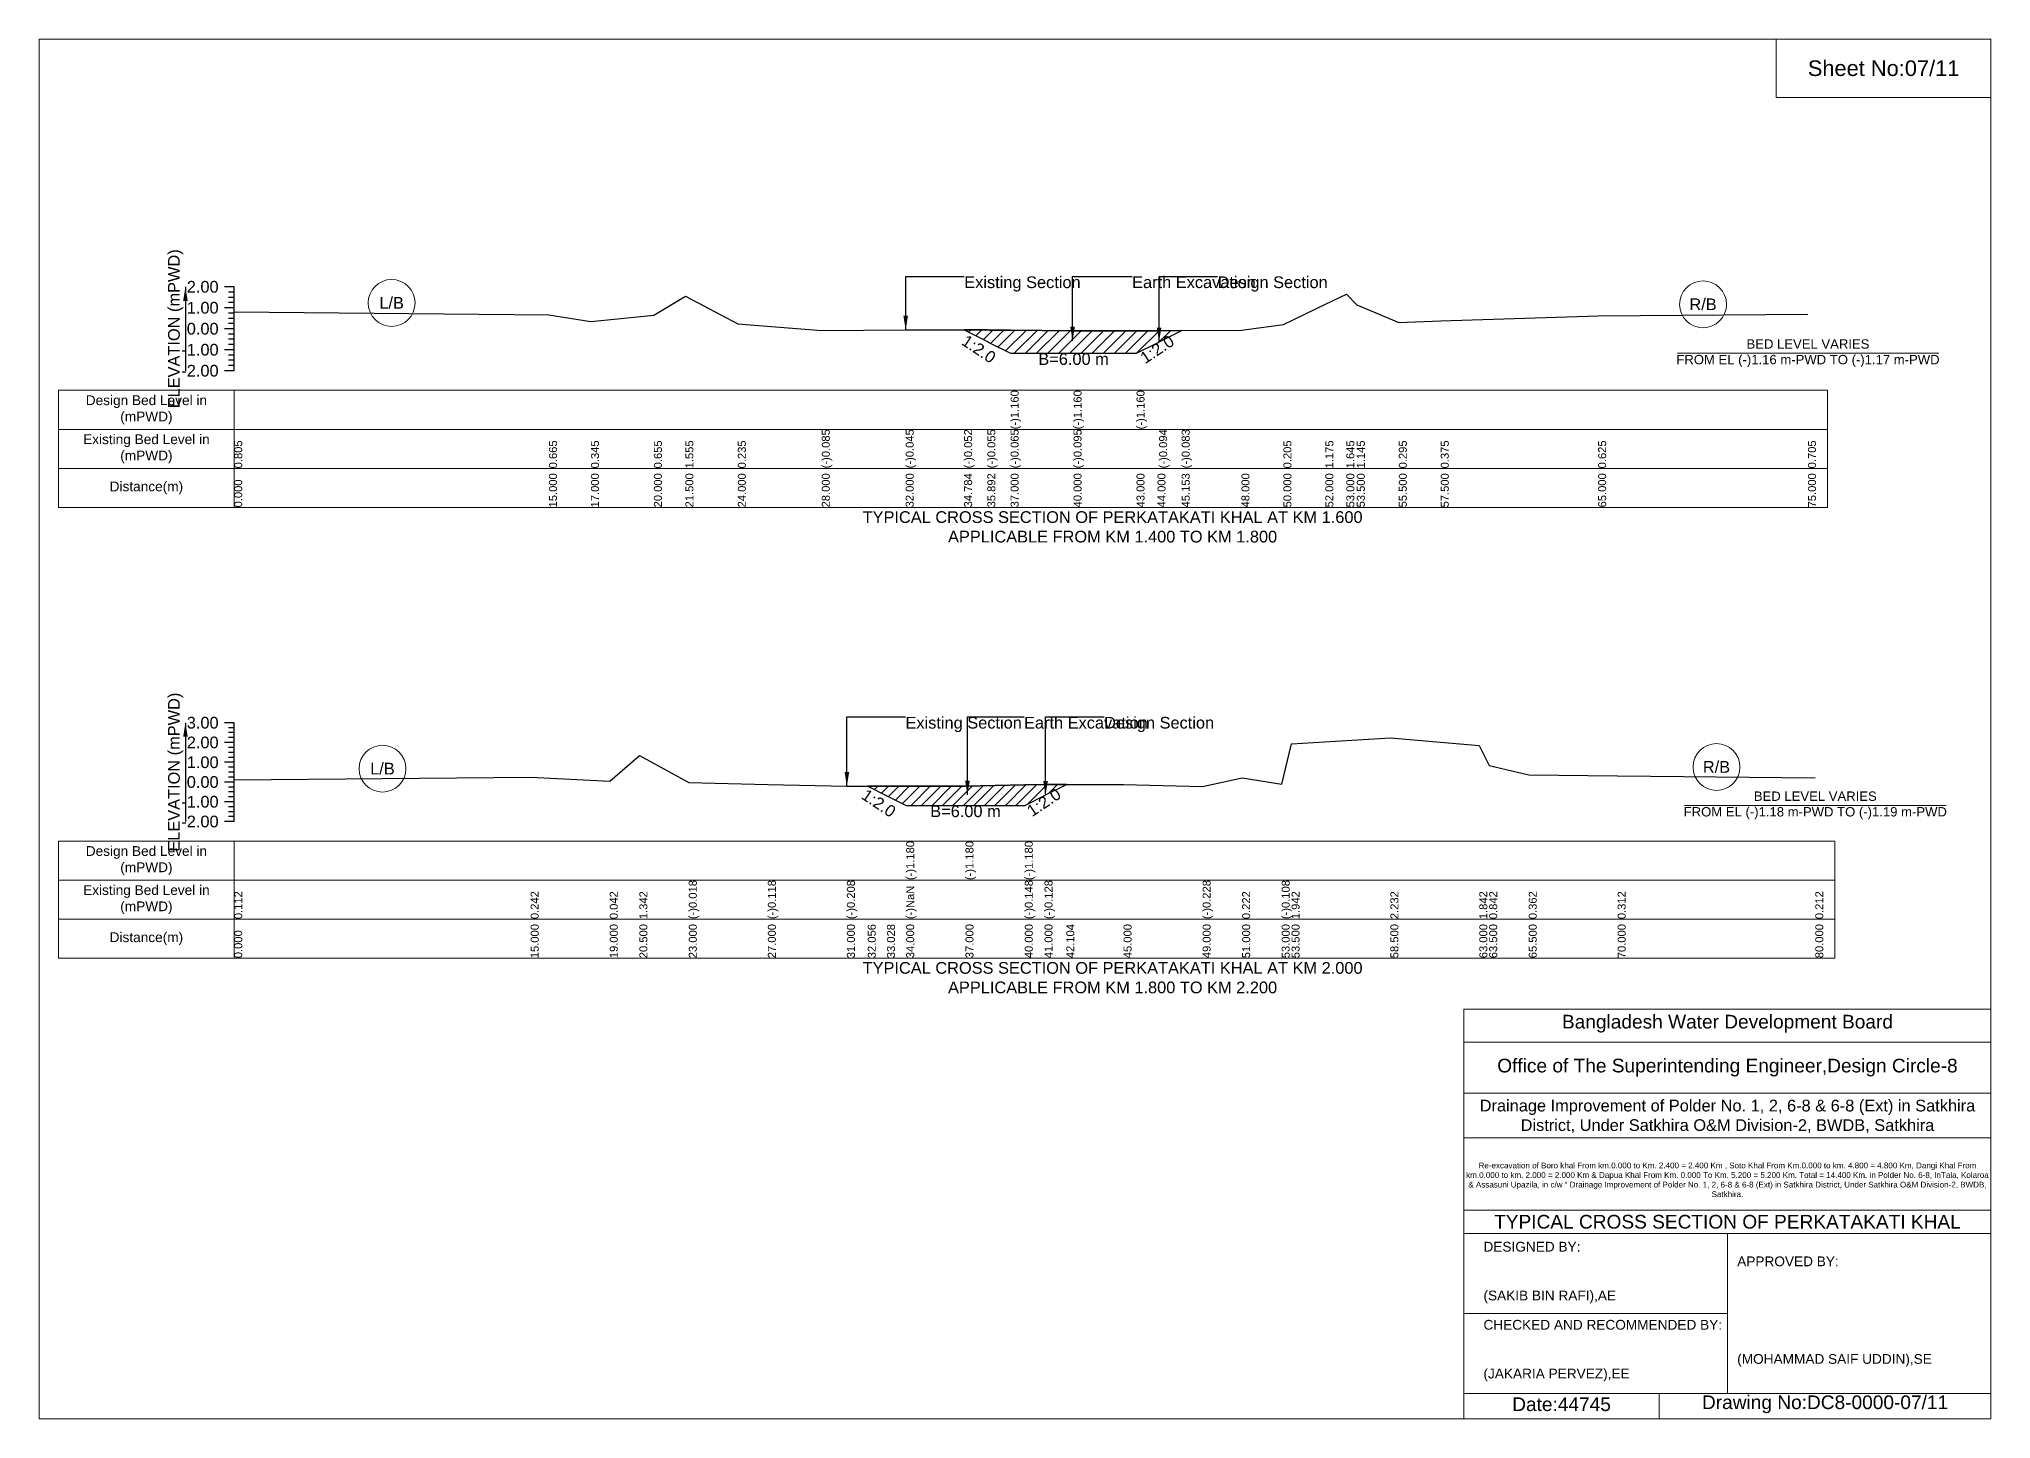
# Model space of a CAD drawing. Header units: inches. Extents: x 91000 to 208000, y -5656 to 20000.
# Drawn here: x 160000 to 168000, y -5656 to 0 of the extents above; entities that cross this region are included whole.
import ezdxf

# ---------------------------------------------------------------- set-up
doc = ezdxf.new("R2010")
doc.units = ezdxf.units.IN
doc.header["$LTSCALE"] = 7
doc.header["$MEASUREMENT"] = 0
for name, color, linetype, lineweight in [('Cross section Data Border', 7, 'Continuous', 9), ('Cross Section Labels', 7, 'Continuous', 9), ('Existing_Bed_Level for Xsection', 7, 'Continuous', 25)]:
    doc.layers.add(name, color=color, linetype=linetype, lineweight=lineweight)
doc.styles.get("Standard").update_dxf_attribs({"font": 'arial.ttf'})
doc.dimstyles.get("Standard").update_dxf_attribs({"dimtxt": 0.18, "dimasz": 0.18, "dimexe": 0.18, "dimexo": 0.0625, "dimgap": 0.09, "dimtad": 0, "dimtih": 1, "dimtoh": 1, "dimdec": 4, "dimzin": 0, "dimdsep": 46, "dimtxsty": 'Standard', "dimcen": 0.09, "dimadec": 0, "dimazin": 0, "dimtfac": 1, "dimtdec": 4, "dimtofl": 0, "dimtmove": 0, "dimatfit": 3, "dimfxl": 1, "dimtolj": 1, "dimtzin": 0, "dimarcsym": 0})

msp = doc.modelspace()

# ---------------------------------------------------------------- hatches: boundary and pattern name
at = {"layer": 'Existing_Bed_Level for Xsection'}
h = msp.add_hatch(dxfattribs=at)
h.set_pattern_fill('ANSI31', color=256, scale=258, style=0)
h.paths.add_polyline_path([(163791.4, -1192.3), (163886.7, -1239.9), (163896, -1244.6), (163982, -1287.6), (164240, -1287.6), (164498, -1287.6), (164584, -1244.6), (164590.6, -1241.3), (164683.2, -1195), (164590.6, -1195.9), (164584, -1196), (164498, -1196), (164240, -1196), (163982, -1193.4), (163896, -1192.6), (163886.7, -1192.5)])
h = msp.add_hatch(dxfattribs=at)
h.set_pattern_fill('ANSI31', color=256, scale=243, style=0)
h.paths.add_polyline_path([(163396.5, -3062.4), (163475.3, -3101.7), (163554, -3141.1), (163797, -3141.1), (164040, -3141.1), (164121, -3100.6), (164125.2, -3098.5), (164210.4, -3055.9), (164125.2, -3055.9), (164121, -3055.9), (164040, -3057.5), (163797, -3062.4), (163554, -3062.4), (163475.3, -3062.4)])

# ---------------------------------------------------------------- linework, layer by layer
at = {"layer": 'Cross section Data Border'}
for points in [[(160080, -1439.8), (167330, -1439.8), (167330, -1919.8), (160080, -1919.8)], [(160080, -3287.5), (167360, -3287.5), (167360, -3767.5), (160080, -3767.5)]]:
    msp.add_lwpolyline(points, close=True, dxfattribs=at)
for points in [[(160800, -1439.8), (160800, -1919.8)], [(160080, -1599.8), (167330, -1599.8)], [(160080, -1759.8), (167330, -1759.8)], [(160800, -3287.5), (160800, -3767.5)], [(160080, -3447.5), (167360, -3447.5)], [(160080, -3607.5), (167360, -3607.5)]]:
    msp.add_lwpolyline(points, dxfattribs=at)
at = {"layer": 'Cross Section Labels'}
for points in [[(160000, 0), (168000, 0), (168000, -5656), (160000, -5656)], [(167120, 0), (168000, 0), (168000, -240), (167120, -240)]]:
    msp.add_lwpolyline(points, close=True, dxfattribs=at)
for points in [[(166714.2, -1287.6), (167785.8, -1287.6)], [(166744.2, -3141.1), (167815.8, -3141.1)], [(165840, -5656), (165840, -3976), (168000, -3976)], [(165840, -4112), (168000, -4112)], [(165840, -4320), (168000, -4320)], [(165840, -4504), (168000, -4504)], [(165840, -4800), (168000, -4800)], [(165840, -4896), (168000, -4896)], [(166920, -4896), (166920, -5552)], [(165840, -5224), (166920, -5224)], [(165840, -5552), (168000, -5552)], [(166640, -5552), (166640, -5656)]]:
    msp.add_lwpolyline(points, dxfattribs=at)
for centre in [(161445, -1081.6), (166820, -1087.6), (161407.5, -2990.7), (166875, -2983.8)]:
    msp.add_circle(centre, 96, dxfattribs=at)
at = {"layer": 'Existing_Bed_Level for Xsection'}
for points in [[(160800, -1015.8), (160760, -1015.8)], [(160800, -1037.3), (160776, -1037.3)], [(160800, -1359.8), (160800, -1273.8), (160800, -1187.8), (160800, -1101.8), (160800, -1015.8)], [(160800, -1101.8), (160760, -1101.8)], [(160800, -1058.8), (160776, -1058.8)], [(160800, -1080.3), (160776, -1080.3)], [(160800, -1118.6), (162090, -1130.6), (162262, -1158.2), (162520, -1131.5), (162649, -1054.1), (162864, -1167.6), (163208, -1195.1), (163552, -1191.7), (163791.4, -1192.3), (163886.7, -1192.5), (163896, -1192.6), (163982, -1193.4), (163982, -1193.4), (164240, -1196), (164240, -1196), (164498, -1196), (164498, -1196), (164584, -1196), (164590.6, -1195.9), (164683.2, -1195), (164928, -1192.6), (165100, -1170.2), (165272, -1086.8), (165358, -1046.4), (165401, -1089.4), (165573, -1162.5), (165745, -1155.6), (166390, -1134.1), (167250, -1127.2)], [(160800, -1187.8), (160760, -1187.8)], [(160800, -1123.3), (160776, -1123.3)], [(160800, -1144.8), (160776, -1144.8)], [(160800, -1166.3), (160776, -1166.3)], [(160800, -1273.8), (160760, -1273.8)], [(160800, -1209.3), (160776, -1209.3)], [(160800, -1230.8), (160776, -1230.8)], [(160800, -1252.3), (160776, -1252.3)], [(160800, -1359.8), (160760, -1359.8)], [(160800, -1295.3), (160776, -1295.3)], [(160800, -1316.8), (160776, -1316.8)], [(160800, -1338.3), (160776, -1338.3)], [(160800, -2802.5), (160760, -2802.5)], [(160800, -2822.8), (160776, -2822.8)], [(160800, -2843), (160776, -2843)], [(160800, -2863.3), (160776, -2863.3)], [(160800, -3207.5), (160800, -3126.5), (160800, -3045.5), (160800, -2964.5), (160800, -2883.5), (160800, -2802.5)], [(160800, -3036.5), (162015, -3025.9), (162339, -3042.1), (162460.5, -2936.8), (162663, -3047), (162987, -3055.1), (163311, -3062.4), (163396.5, -3062.4), (163475.3, -3062.4), (163554, -3062.4), (163554, -3062.4), (163797, -3062.4), (163797, -3062.4), (164040, -3057.5), (164040, -3057.5), (164121, -3055.9), (164125.2, -3055.9), (164210.4, -3055.9), (164445, -3055.9), (164769, -3064), (164931, -3027.6), (165093, -3054.3), (165133.5, -2888.2), (165538.5, -2864.7), (165903, -2896.3), (165943.5, -2977.3), (166105.5, -3016.2), (166470, -3020.3), (167280, -3028.4)], [(160800, -2883.5), (160760, -2883.5)], [(160800, -2903.8), (160776, -2903.8)], [(160800, -2924), (160776, -2924)], [(160800, -2944.3), (160776, -2944.3)], [(160800, -2964.5), (160760, -2964.5)], [(160800, -2984.8), (160776, -2984.8)], [(160800, -3005), (160776, -3005)], [(160800, -3025.3), (160776, -3025.3)], [(160800, -3045.5), (160760, -3045.5)], [(160800, -3065.8), (160776, -3065.8)], [(160800, -3086), (160776, -3086)], [(160800, -3106.3), (160776, -3106.3)], [(160800, -3126.5), (160760, -3126.5)], [(160800, -3146.8), (160776, -3146.8)], [(160800, -3167), (160776, -3167)], [(160800, -3187.3), (160776, -3187.3)], [(160800, -3207.5), (160760, -3207.5)]]:
    msp.add_lwpolyline(points, dxfattribs=at)
for points in [[(163791.4, -1192.3), (163886.7, -1239.9), (163896, -1244.6), (163982, -1287.6), (163982, -1287.6), (164240, -1287.6), (164240, -1287.6), (164498, -1287.6), (164498, -1287.6), (164584, -1244.6), (164590.6, -1241.3), (164683.2, -1195), (164683.2, -1195), (164683.2, -1195), (164590.6, -1195.9), (164584, -1196), (164498, -1196), (164498, -1196), (164240, -1196), (164240, -1196), (163982, -1193.4), (163982, -1193.4), (163896, -1192.6), (163886.7, -1192.5)], [(163396.5, -3062.4), (163475.3, -3101.7), (163554, -3141.1), (163554, -3141.1), (163797, -3141.1), (163797, -3141.1), (164040, -3141.1), (164040, -3141.1), (164121, -3100.6), (164125.2, -3098.5), (164210.4, -3055.9), (164210.4, -3055.9), (164210.4, -3055.9), (164125.2, -3055.9), (164121, -3055.9), (164040, -3057.5), (164040, -3057.5), (163797, -3062.4), (163797, -3062.4), (163554, -3062.4), (163554, -3062.4), (163475.3, -3062.4)]]:
    msp.add_lwpolyline(points, close=True, dxfattribs=at)

# ---------------------------------------------------------------- texts
at = {"layer": 'Cross section Data Border', "char_height": 40, "width": 640, "attachment_point": 5}
for s, insert in [('Design Bed Level in (mPWD)', (160440, -1519.8)), ('Existing Bed Level in (mPWD)', (160440, -1679.8)), ('Distance(m)', (160440, -1839.8)), ('Design Bed Level in (mPWD)', (160440, -3367.5)), ('Existing Bed Level in (mPWD)', (160440, -3527.5)), ('Distance(m)', (160440, -3687.5))]:
    msp.add_mtext(s, dxfattribs=dict(at, insert=insert))
at = {"layer": 'Cross Section Labels'}
for s, insert, char_height, attachment_point in [('Sheet No:07/11', (167560, -120), 64, 5), ('Existing Section', (163792, -972.8), 48, 1), ('Earth Excavation', (164480, -972.8), 48, 1), ('Design Section', (164830.6, -972.8), 48, 1), ('L/B', (161445, -1081.6), 48, 5), ('R/B', (166820, -1087.6), 48, 5), ('BED LEVEL VARIES ^JFROM EL (-)1.16 m-PWD TO (-)1.17 m-PWD', (167250, -1287.6), 38.4, 5), ('B=6.00 m', (164240, -1287.6), 48, 2), ('TYPICAL CROSS SECTION OF PERKATAKATI KHAL AT KM 1.600^JAPPLICABLE FROM KM 1.400 TO KM 1.800', (164400, -1999.8), 48, 5), ('Existing Section', (163551, -2778.2), 48, 1), ('Earth Excavation', (164037, -2778.2), 48, 1), ('Design Section', (164365.2, -2778.2), 48, 1), ('R/B', (166875, -2983.8), 48, 5), ('L/B', (161407.5, -2990.7), 48, 5), ('BED LEVEL VARIES ^JFROM EL (-)1.18 m-PWD TO (-)1.19 m-PWD', (167280, -3141.1), 38.4, 5), ('B=6.00 m', (163797, -3141.1), 48, 2), ('TYPICAL CROSS SECTION OF PERKATAKATI KHAL AT KM 2.000^JAPPLICABLE FROM KM 1.800 TO KM 2.200', (164400, -3847.5), 48, 5), ('Bangladesh Water Development Board', (166920, -4036), 56, 5), ('Office of The Superintending Engineer,Design Circle-8', (166920, -4216), 56, 5)]:
    msp.add_mtext(s, dxfattribs=dict(at, insert=insert, char_height=char_height, attachment_point=attachment_point))
at = {"layer": 'Cross Section Labels', "char_height": 48, "attachment_point": 2}
for insert, rotation in [((163865.2, -1250.7), 326.30993), ((164569.1, -1252), 33.69007), ((163455, -3111.9), 326.30993), ((164105, -3108.6), 33.69007)]:
    msp.add_mtext('1:2.0', dxfattribs=dict(at, insert=insert, rotation=rotation))
at = {"layer": 'Cross Section Labels'}
for s, insert, char_height, width, attachment_point in [('Drainage Improvement of Polder No. 1, 2, 6-8 & 6-8 (Ext) in Satkhira District, Under Satkhira O&M Division-2, BWDB, Satkhira', (166920, -4416), 48, 2240, 5), ('Re-excavation of Boro khal From km.0.000 to Km. 2.400 = 2.400 Km , Soto Khal From Km.0.000 to km. 4.800 = 4.800 Km, Dangi Khal From km.0.000 to km. 2.000 = 2.000 Km & Dapua Khal From Km. 0.000 To Km. 5.200 = 5.200 Km. Total = 14.400 Km. in Polder No. 6-8, InTala, Kolaroa & Assasuni Upazila, in c/w “ Drainage Improvement of Polder No. 1, 2, 6-8 & 6-8 (Ext) in Satkhira District, Under Satkhira O&M Division-2, BWDB, Satkhira.', (166920, -4676), 23.565, 2160, 5), ('TYPICAL CROSS SECTION OF PERKATAKATI KHAL', (166920, -4848), 56, 2240, 5), ('DESIGNED BY:^J^J^J(SAKIB BIN RAFI),AE', (165920, -5056), 40, 1120, 4), ('APPROVED BY:^J^J^J^J^J^J(MOHAMMAD SAIF UDDIN),SE', (166960, -5216), 40, 1120, 4), ('CHECKED AND RECOMMENDED BY:^J^J^J(JAKARIA PERVEZ),EE', (165920, -5376), 40, 1120, 4), ('Date:44745', (166240, -5596), 56, 1120, 5), ('Drawing No:DC8-0000-07/11', (167320, -5596), 56, 1760, 5)]:
    msp.add_mtext(s, dxfattribs=dict(at, insert=insert, char_height=char_height, width=width, attachment_point=attachment_point))
at = {"layer": 'Existing_Bed_Level for Xsection', "rotation": 90}
for s, insert, char_height, attachment_point in [('ELEVATION (mPWD)', (160560, -1187.8), 48, 5), ('(-)1.160', (163982, -1599.8), 32.8, 1), ('(-)1.160', (164240, -1599.8), 32.8, 1), ('(-)1.160', (164498, -1599.8), 32.8, 1), ('0.805', (160800, -1759.8), 32.8, 1), ('0.665', (162090, -1759.8), 32.8, 1), ('0.345', (162262, -1759.8), 32.8, 1), ('0.655', (162520, -1759.8), 32.8, 1), ('1.555', (162649, -1759.8), 32.8, 1), ('0.235', (162864, -1759.8), 32.8, 1), ('(-)0.085', (163208, -1759.8), 32.8, 1), ('(-)0.045', (163552, -1759.8), 32.8, 1), ('(-)0.052', (163791.4, -1759.8), 32.8, 1), ('(-)0.055', (163886.7, -1759.8), 32.8, 1), ('(-)0.065', (163982, -1759.8), 32.8, 1), ('(-)0.095', (164240, -1759.8), 32.8, 1), ('(-)0.094', (164590.6, -1759.8), 32.8, 1), ('(-)0.083', (164683.2, -1759.8), 32.8, 1), ('0.205', (165100, -1759.8), 32.8, 1), ('1.175', (165272, -1759.8), 32.8, 1), ('1.645', (165358, -1759.8), 32.8, 1), ('1.145', (165401, -1759.8), 32.8, 1), ('0.295', (165573, -1759.8), 32.8, 1), ('0.375', (165745, -1759.8), 32.8, 1), ('0.625', (166390, -1759.8), 32.8, 1), ('0.705', (167250, -1759.8), 32.8, 1), ('0.000', (160800, -1919.8), 32.8, 1), ('15.000', (162090, -1919.8), 32.8, 1), ('17.000', (162262, -1919.8), 32.8, 1), ('20.000', (162520, -1919.8), 32.8, 1), ('21.500', (162649, -1919.8), 32.8, 1), ('24.000', (162864, -1919.8), 32.8, 1), ('28.000', (163208, -1919.8), 32.8, 1), ('32.000', (163552, -1919.8), 32.8, 1), ('34.784', (163791.4, -1919.8), 32.8, 1), ('35.892', (163886.7, -1919.8), 32.8, 1), ('37.000', (163982, -1919.8), 32.8, 1), ('40.000', (164240, -1919.8), 32.8, 1), ('43.000', (164498, -1919.8), 32.8, 1), ('44.000', (164584, -1919.8), 32.8, 1), ('45.153', (164683.2, -1919.8), 32.8, 1), ('48.000', (164928, -1919.8), 32.8, 1), ('50.000', (165100, -1919.8), 32.8, 1), ('52.000', (165272, -1919.8), 32.8, 1), ('53.000', (165358, -1919.8), 32.8, 1), ('53.500', (165401, -1919.8), 32.8, 1), ('55.500', (165573, -1919.8), 32.8, 1), ('57.500', (165745, -1919.8), 32.8, 1), ('65.000', (166390, -1919.8), 32.8, 1), ('75.000', (167250, -1919.8), 32.8, 1), ('ELEVATION (mPWD)', (160560, -3005), 48, 5), ('(-)1.180', (163554, -3447.5), 32.8, 1), ('(-)1.180', (163797, -3447.5), 32.8, 1), ('(-)1.180', (164040, -3447.5), 32.8, 1), ('0.112', (160800, -3607.5), 32.8, 1), ('0.242', (162015, -3607.5), 32.8, 1), ('0.042', (162339, -3607.5), 32.8, 1), ('1.342', (162460.5, -3607.5), 32.8, 1), ('(-)0.018', (162663, -3607.5), 32.8, 1), ('(-)0.118', (162987, -3607.5), 32.8, 1), ('(-)0.208', (163311, -3607.5), 32.8, 1), ('(-)NaN', (163554, -3607.5), 32.8, 1), ('(-)0.148', (164040, -3607.5), 32.8, 1), ('(-)0.128', (164121, -3607.5), 32.8, 1), ('(-)0.228', (164769, -3607.5), 32.8, 1), ('0.222', (164931, -3607.5), 32.8, 1), ('(-)0.108', (165093, -3607.5), 32.8, 1), ('1.942', (165133.5, -3607.5), 32.8, 1), ('2.232', (165538.5, -3607.5), 32.8, 1), ('1.842', (165903, -3607.5), 32.8, 1), ('0.842', (165943.5, -3607.5), 32.8, 1), ('0.362', (166105.5, -3607.5), 32.8, 1), ('0.312', (166470, -3607.5), 32.8, 1), ('0.212', (167280, -3607.5), 32.8, 1), ('0.000', (160800, -3767.5), 32.8, 1), ('15.000', (162015, -3767.5), 32.8, 1), ('19.000', (162339, -3767.5), 32.8, 1), ('20.500', (162460.5, -3767.5), 32.8, 1), ('23.000', (162663, -3767.5), 32.8, 1), ('27.000', (162987, -3767.5), 32.8, 1), ('31.000', (163311, -3767.5), 32.8, 1), ('32.056', (163396.5, -3767.5), 32.8, 1), ('33.028', (163475.3, -3767.5), 32.8, 1), ('34.000', (163554, -3767.5), 32.8, 1), ('37.000', (163797, -3767.5), 32.8, 1), ('40.000', (164040, -3767.5), 32.8, 1), ('41.000', (164121, -3767.5), 32.8, 1), ('42.104', (164210.4, -3767.5), 32.8, 1), ('45.000', (164445, -3767.5), 32.8, 1), ('49.000', (164769, -3767.5), 32.8, 1), ('51.000', (164931, -3767.5), 32.8, 1), ('53.000', (165093, -3767.5), 32.8, 1), ('53.500', (165133.5, -3767.5), 32.8, 1), ('58.500', (165538.5, -3767.5), 32.8, 1), ('63.000', (165903, -3767.5), 32.8, 1), ('63.500', (165943.5, -3767.5), 32.8, 1), ('65.500', (166105.5, -3767.5), 32.8, 1), ('70.000', (166470, -3767.5), 32.8, 1), ('80.000', (167280, -3767.5), 32.8, 1)]:
    msp.add_mtext(s, dxfattribs=dict(at, insert=insert, char_height=char_height, attachment_point=attachment_point))
at = {"layer": 'Existing_Bed_Level for Xsection', "char_height": 48, "attachment_point": 6}
for s, insert in [('2.00', (160736, -1015.8)), ('1.00', (160736, -1101.8)), ('0.00', (160736, -1187.8)), ('-1.00', (160736, -1273.8)), ('-2.00', (160736, -1359.8)), ('3.00', (160736, -2802.5)), ('2.00', (160736, -2883.5)), ('1.00', (160736, -2964.5)), ('0.00', (160736, -3045.5)), ('-1.00', (160736, -3126.5)), ('-2.00', (160736, -3207.5))]:
    msp.add_mtext(s, dxfattribs=dict(at, insert=insert))

# ---------------------------------------------------------------- leaders
at = {"layer": 'Cross Section Labels', "annotation_type": 0, "has_hookline": 1, "hookline_direction": 0}
for points, text_width in [([(163552, -1191.7), (163552, -972.8), (163791.9, -972.8)], 467.2), ([(164236, -1237.1), (164236, -972.8), (164479.9, -972.8)], 497), ([(164590.6, -1241.3), (164590.6, -972.8), (164830.5, -972.8)], 441.2), ([(163311, -3062.4), (163311, -2778.2), (163550.9, -2778.2)], 467.2), ([(163805.1, -3097.4), (163805.1, -2778.2), (164036.9, -2778.2)], 497), ([(164125.2, -3098.5), (164125.2, -2778.2), (164365.1, -2778.2)], 441.2)]:
    msp.add_leader(points, dimstyle='Standard', override={"dimasz": 57.6}, dxfattribs=dict(at, text_width=text_width))
at = {"layer": 'Existing_Bed_Level for Xsection'}
for points in [[(160600, -1015.8), (160600, -1359.8)], [(160600, -2802.5), (160600, -3207.5)]]:
    msp.add_leader(points, dimstyle='Standard', override={"dimasz": 57.6}, dxfattribs=at)

doc.saveas('drawing.dxf')
